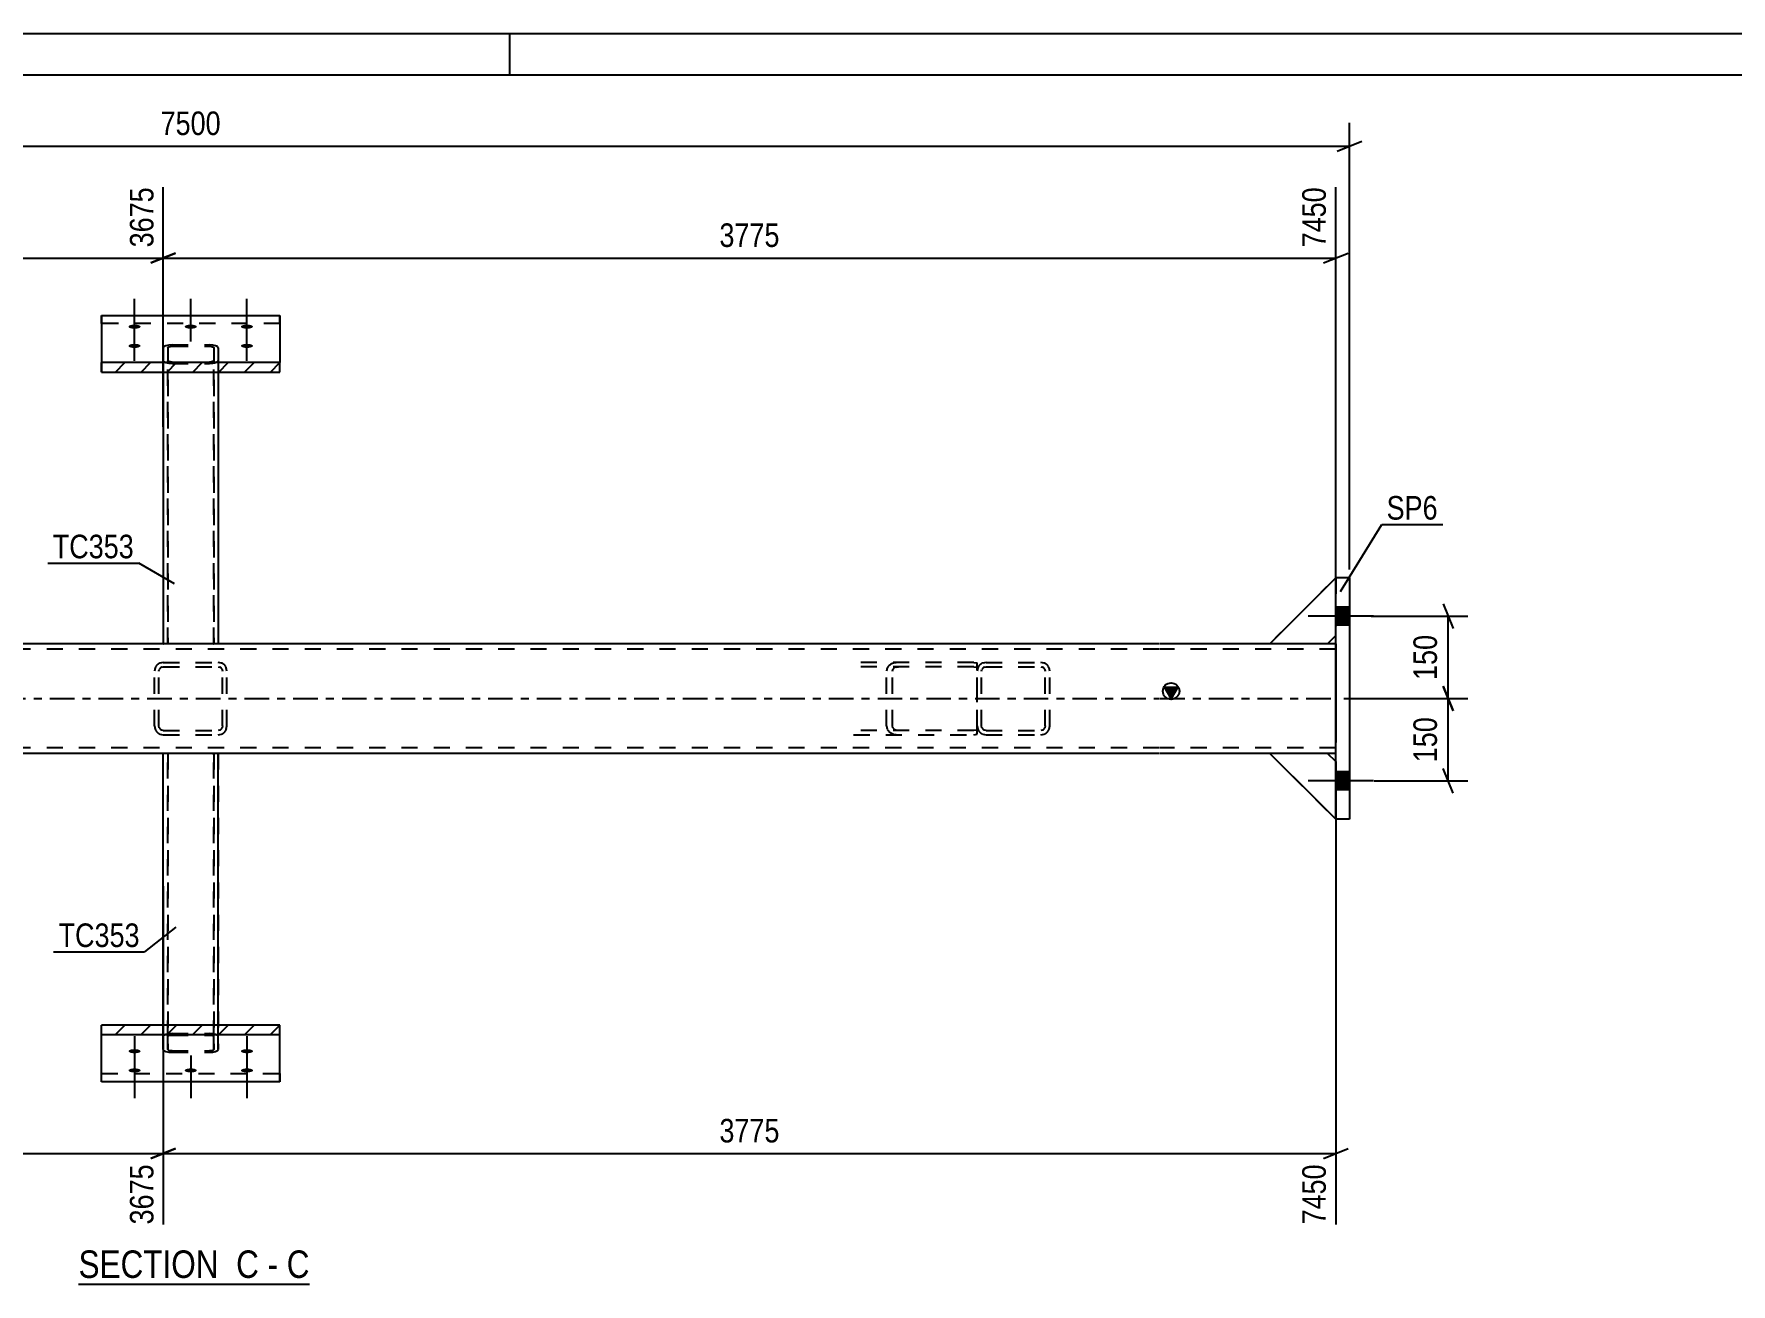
# Model space of a CAD drawing. Header units: millimetres. Extents: x 0 to 841, y 0 to 594.
# Drawn here: x 153.2 to 359.4, y 442.1 to 594 of the extents above; entities that cross this region are included whole.
import ezdxf

# ---------------------------------------------------------------- set-up
doc = ezdxf.new("R2010")
doc.units = ezdxf.units.MM
doc.linetypes.add('DXK_LINE_DOT2', pattern=[3.9198, 1.9599, -1.9599])
doc.linetypes.add('DXK_LINE_DOT3', pattern=[5.9187, 2.979, -0.9799, 0.9799, -0.9799])
doc.styles.add('Arial Narrow', font='ARIALN.TTF', dxfattribs={"height": 0.2})

# ---------------------------------------------------------------- blocks, each defined once
blk = doc.blocks.new('Unknown-761543086-1133')
at = {"color": 5, "linetype": 'Continuous'}
for p, q in [((841, 594), (0, 594)), ((211, 589), (211, 594)), ((836, 589), (5, 589))]:
    blk.add_line(p, q, dxfattribs=at)
blk = doc.blocks.new('Unknown-761543086-19 - 1721')
at = {"color": 6, "linetype": 'Continuous'}
blk.add_line((158.6, 442.05), (186.67, 442.05), dxfattribs=at)
at = {"color": 0, "linetype": 'Continuous'}
for points in [[(176.7, 442.8), (176.7, 446.3), (158.6, 446.3), (158.6, 442.8)], [(180.52, 442.8), (180.52, 446.3), (177.75, 446.3), (177.75, 442.8)], [(182.85, 442.8), (182.85, 446.3), (181.57, 446.3), (181.57, 442.8)], [(186.67, 442.8), (186.67, 446.3), (183.9, 446.3), (183.9, 442.8)]]:
    blk.add_wipeout(points, dxfattribs=at)
at = {"color": 7, "linetype": 'Continuous', "style": 'Arial Narrow'}
for s, p in [('SECTION ', (158.6, 442.8)), ('C', (177.75, 442.8)), ('C', (183.9, 442.8)), ('-', (181.57, 442.8))]:
    blk.add_text(s, height=3.34, dxfattribs=at).set_placement(p)
blk = doc.blocks.new('Part-761543086-1740 - 1721')
at = {"color": 2, "linetype": 'Continuous'}
for p, q in [((311.39, 498.55), (311.39, 527.89)), ((313.06, 527.89), (311.39, 527.89)), ((313.06, 527.89), (313.06, 498.55)), ((313.06, 498.55), (311.39, 498.55))]:
    blk.add_line(p, q, dxfattribs=at)
blk = doc.blocks.new('Part-761543086-1833 - 1721')
at = {"linetype": 'Continuous'}
h = blk.add_hatch(dxfattribs=at)
h.set_pattern_fill('', scale=0.7, style=0, pattern_type=0)
h.set_pattern_definition([(45, (183.0652, 554.0465), (-1.57154, 1.57154), [])])
h.paths.add_polyline_path([(183.07, 552.91), (183.07, 554.05), (161.4, 554.05), (161.4, 552.91)])
at = {"color": 2, "linetype": 'Continuous'}
for p, q in [((161.4, 559.79), (161.4, 554.05)), ((161.4, 559.79), (183.07, 559.79)), ((183.07, 559.79), (183.07, 554.05)), ((161.4, 552.91), (161.4, 554.05)), ((183.07, 554.05), (161.4, 554.05)), ((161.4, 552.91), (183.07, 552.91)), ((183.07, 552.91), (183.07, 554.05))]:
    blk.add_line(p, q, dxfattribs=at)
at = {"color": 7, "linetype": 'DXK_LINE_DOT2'}
for p, q in [((161.4, 558.79), (161.4, 559.79)), ((183.07, 558.79), (183.07, 559.79)), ((183.07, 558.79), (161.4, 558.79)), ((161.4, 554.05), (161.4, 552.91)), ((183.07, 552.91), (183.07, 554.05))]:
    blk.add_line(p, q, dxfattribs=at)
blk = doc.blocks.new('Part-761543086-1828 - 1721')
at = {"color": 2, "linetype": 'Continuous'}
for p, q in [((303.39, 519.89), (311.39, 527.89)), ((310.39, 519.89), (303.39, 519.89)), ((311.39, 520.89), (310.39, 519.89))]:
    blk.add_line(p, q, dxfattribs=at)
at = {"color": 7, "linetype": 'DXK_LINE_DOT2'}
blk.add_line((311.39, 520.89), (311.39, 527.89), dxfattribs=at)
blk = doc.blocks.new('Part-761543086-1763 - 1721')
at = {"color": 7, "linetype": 'DXK_LINE_DOT2'}
for p, q in [((267.91, 516.96), (267.83, 516.55)), ((267.83, 509.89), (267.83, 516.55)), ((268.36, 516.55), (268.4, 516.76)), ((268.36, 509.89), (268.36, 516.55)), ((268.89, 517.62), (268.49, 517.54)), ((268.69, 517.05), (268.89, 517.09)), ((268.89, 517.62), (275.56, 517.62)), ((268.89, 517.09), (275.56, 517.09)), ((275.97, 517.54), (275.56, 517.62)), ((275.56, 517.09), (275.76, 517.05)), ((276.05, 516.76), (276.09, 516.55)), ((276.09, 509.89), (276.09, 516.55)), ((276.63, 516.55), (276.55, 516.96)), ((276.63, 509.89), (276.63, 516.55)), ((267.83, 509.89), (267.91, 509.48)), ((268.4, 509.68), (268.36, 509.89)), ((276.09, 509.89), (276.05, 509.68)), ((276.55, 509.48), (276.63, 509.89)), ((268.49, 508.9), (268.89, 508.82)), ((268.89, 509.35), (268.69, 509.39)), ((268.89, 509.35), (275.56, 509.35)), ((268.89, 508.82), (275.56, 508.82)), ((275.76, 509.39), (275.56, 509.35)), ((275.56, 508.82), (275.97, 508.9))]:
    blk.add_line(p, q, dxfattribs=at)
for centre, radius, start, end in [((268.89, 516.55), 1.07, 112.5, 157.5), ((268.89, 516.55), 0.533, 112.5, 157.5), ((275.56, 516.55), 0.533, 22.5, 67.5), ((275.56, 516.55), 1.07, 22.5, 67.5), ((268.89, 509.89), 0.533, 202.5, 247.5), ((275.56, 509.89), 0.533, 292.5, 337.5), ((268.89, 509.89), 1.07, 202.5, 247.5), ((275.56, 509.89), 1.07, 292.5, 337.5)]:
    blk.add_arc(centre, radius, start, end, dxfattribs=at)
blk = doc.blocks.new('Part-761543086-1778 - 1721')
at = {"color": 2, "linetype": 'Continuous'}
for p, q in [((168.9, 473.53), (168.9, 506.55)), ((175.55, 506.55), (168.92, 506.55)), ((175.57, 473.53), (175.57, 506.55))]:
    blk.add_line(p, q, dxfattribs=at)
at = {"color": 7, "linetype": 'DXK_LINE_DOT2'}
for p, q in [((168.9, 506.55), (168.9, 506.55)), ((168.9, 470.58), (168.9, 506.55)), ((168.92, 506.55), (168.9, 506.55)), ((168.92, 506.55), (168.9, 506.55)), ((169.43, 506.55), (169.43, 506.55)), ((169.44, 472.13), (169.43, 506.55)), ((169.43, 506.55), (169.44, 470.58)), ((169.97, 506.55), (169.97, 506.55)), ((169.97, 506.55), (169.97, 506.55)), ((174.88, 506.55), (174.91, 506.55)), ((174.99, 506.55), (175.03, 506.55)), ((175.03, 506.55), (175.03, 506.55)), ((175.04, 472.13), (175.03, 506.55)), ((175.03, 506.55), (175.04, 470.58)), ((175.57, 506.55), (175.55, 506.55)), ((175.57, 506.55), (175.55, 506.55)), ((175.57, 506.55), (175.57, 506.55)), ((175.57, 506.55), (175.57, 470.58)), ((168.9, 472.13), (168.9, 473.53)), ((169.21, 472.39), (168.98, 472.27)), ((169.56, 472.47), (169.21, 472.39)), ((169.97, 472.5), (169.56, 472.47)), ((169.97, 472.5), (174.5, 472.5)), ((174.91, 472.47), (174.5, 472.5)), ((175.26, 472.39), (174.91, 472.47)), ((175.49, 472.27), (175.26, 472.39)), ((175.57, 472.13), (175.57, 473.53)), ((168.98, 472.27), (168.9, 472.13)), ((168.9, 470.58), (168.9, 472.13)), ((168.9, 470.58), (168.98, 470.44)), ((168.98, 470.44), (169.22, 470.33)), ((169.22, 470.33), (169.56, 470.25)), ((169.44, 472.13), (169.48, 472.2)), ((169.44, 470.58), (169.44, 472.13)), ((169.48, 470.51), (169.44, 470.58)), ((169.48, 472.2), (169.59, 472.26)), ((169.59, 470.45), (169.48, 470.51)), ((169.59, 472.26), (169.77, 472.3)), ((169.77, 470.41), (169.59, 470.45)), ((169.77, 472.3), (169.97, 472.32)), ((169.97, 470.4), (169.77, 470.41)), ((169.97, 472.32), (174.5, 472.32)), ((169.97, 470.4), (174.5, 470.4)), ((174.5, 472.32), (174.71, 472.3)), ((174.71, 470.42), (174.5, 470.4)), ((174.71, 472.3), (174.88, 472.26)), ((174.88, 470.45), (174.71, 470.42)), ((174.88, 472.26), (175, 472.2)), ((175, 470.51), (174.88, 470.45)), ((174.91, 470.25), (175.26, 470.33)), ((175, 472.2), (175.04, 472.13)), ((175.04, 470.58), (175, 470.51)), ((175.04, 470.58), (175.04, 472.13)), ((175.26, 470.33), (175.49, 470.44)), ((175.57, 472.13), (175.49, 472.27)), ((175.49, 470.44), (175.57, 470.58)), ((175.57, 470.58), (175.57, 472.13)), ((169.56, 470.25), (169.97, 470.22)), ((169.97, 470.22), (174.5, 470.22)), ((174.5, 470.22), (174.91, 470.25))]:
    blk.add_line(p, q, dxfattribs=at)
blk = doc.blocks.new('Part-761543086-1832 - 1721')
at = {"color": 7, "linetype": 'DXK_LINE_DOT2'}
for p, q in [((310.39, 506.55), (303.39, 506.55)), ((303.39, 506.55), (311.39, 498.55)), ((311.39, 505.55), (310.39, 506.55)), ((311.39, 498.55), (311.39, 505.55))]:
    blk.add_line(p, q, dxfattribs=at)
blk = doc.blocks.new('Bolt-761543086-1783 - 1721')
at = {"linetype": 'Continuous'}
for points in [[(165.4, 558.17), (165.25, 558.17), (165.1, 558.19), (164.97, 558.22), (164.85, 558.25), (164.76, 558.29), (164.7, 558.34), (164.67, 558.39), (164.67, 558.45), (164.7, 558.5), (164.76, 558.55), (164.85, 558.59), (164.97, 558.62), (165.1, 558.65), (165.25, 558.67), (165.4, 558.67), (165.55, 558.67), (165.7, 558.65), (165.83, 558.62), (165.94, 558.59), (166.03, 558.55), (166.1, 558.5), (166.13, 558.45), (166.13, 558.39), (166.1, 558.34), (166.03, 558.29), (165.94, 558.25), (165.83, 558.22), (165.7, 558.19), (165.55, 558.17)], [(172.23, 558.17), (172.08, 558.17), (171.93, 558.19), (171.8, 558.22), (171.69, 558.25), (171.6, 558.29), (171.53, 558.34), (171.5, 558.39), (171.5, 558.45), (171.53, 558.5), (171.6, 558.55), (171.69, 558.59), (171.8, 558.62), (171.93, 558.65), (172.08, 558.67), (172.23, 558.67), (172.38, 558.67), (172.53, 558.65), (172.66, 558.62), (172.78, 558.59), (172.87, 558.55), (172.93, 558.5), (172.96, 558.45), (172.96, 558.39), (172.93, 558.34), (172.87, 558.29), (172.78, 558.25), (172.66, 558.22), (172.53, 558.19), (172.38, 558.17)], [(179.07, 558.17), (178.91, 558.17), (178.77, 558.19), (178.63, 558.22), (178.52, 558.25), (178.43, 558.29), (178.37, 558.34), (178.34, 558.39), (178.34, 558.45), (178.37, 558.5), (178.43, 558.55), (178.52, 558.59), (178.63, 558.62), (178.77, 558.65), (178.91, 558.67), (179.07, 558.67), (179.22, 558.67), (179.36, 558.65), (179.5, 558.62), (179.61, 558.59), (179.7, 558.55), (179.76, 558.5), (179.79, 558.45), (179.79, 558.39), (179.76, 558.34), (179.7, 558.29), (179.61, 558.25), (179.5, 558.22), (179.36, 558.19), (179.22, 558.17)], [(165.4, 555.83), (165.25, 555.84), (165.1, 555.85), (164.97, 555.88), (164.85, 555.92), (164.76, 555.96), (164.7, 556.01), (164.67, 556.06), (164.67, 556.11), (164.7, 556.16), (164.76, 556.21), (164.85, 556.25), (164.97, 556.29), (165.1, 556.31), (165.25, 556.33), (165.4, 556.33), (165.55, 556.33), (165.7, 556.31), (165.83, 556.29), (165.94, 556.25), (166.03, 556.21), (166.1, 556.16), (166.13, 556.11), (166.13, 556.06), (166.1, 556.01), (166.03, 555.96), (165.94, 555.92), (165.83, 555.88), (165.7, 555.85), (165.55, 555.84)], [(179.07, 555.83), (178.91, 555.84), (178.77, 555.85), (178.63, 555.88), (178.52, 555.92), (178.43, 555.96), (178.37, 556.01), (178.34, 556.06), (178.34, 556.11), (178.37, 556.16), (178.43, 556.21), (178.52, 556.25), (178.63, 556.29), (178.77, 556.31), (178.91, 556.33), (179.07, 556.33), (179.22, 556.33), (179.36, 556.31), (179.5, 556.29), (179.61, 556.25), (179.7, 556.21), (179.76, 556.16), (179.79, 556.11), (179.79, 556.06), (179.76, 556.01), (179.7, 555.96), (179.61, 555.92), (179.5, 555.88), (179.36, 555.85), (179.22, 555.84)]]:
    blk.add_hatch(color=1, dxfattribs=at).paths.add_polyline_path(points)
at = {"color": 1, "linetype": 'Continuous'}
for p, q in [((165.4, 556.6), (165.4, 561.8)), ((172.23, 556.6), (172.23, 561.8)), ((179.07, 556.6), (179.07, 561.8)), ((165.4, 554.27), (165.4, 559.47)), ((179.07, 554.27), (179.07, 559.47))]:
    blk.add_line(p, q, dxfattribs=at)
blk = doc.blocks.new('Bolt-761543086-1786 - 1721')
at = {"linetype": 'Continuous'}
for points in [[(165.4, 470.61), (165.56, 470.6), (165.7, 470.59), (165.83, 470.56), (165.95, 470.52), (166.04, 470.48), (166.1, 470.43), (166.13, 470.38), (166.13, 470.33), (166.1, 470.28), (166.04, 470.23), (165.95, 470.19), (165.83, 470.15), (165.7, 470.13), (165.56, 470.11), (165.4, 470.11), (165.25, 470.11), (165.1, 470.13), (164.97, 470.15), (164.86, 470.19), (164.77, 470.23), (164.71, 470.28), (164.67, 470.33), (164.67, 470.38), (164.71, 470.43), (164.77, 470.48), (164.86, 470.52), (164.97, 470.56), (165.1, 470.59), (165.25, 470.6)], [(179.07, 470.61), (179.22, 470.6), (179.37, 470.59), (179.5, 470.56), (179.61, 470.52), (179.7, 470.48), (179.77, 470.43), (179.8, 470.38), (179.8, 470.33), (179.77, 470.28), (179.7, 470.23), (179.61, 470.19), (179.5, 470.15), (179.37, 470.13), (179.22, 470.11), (179.07, 470.11), (178.92, 470.11), (178.77, 470.13), (178.64, 470.15), (178.52, 470.19), (178.43, 470.23), (178.37, 470.28), (178.34, 470.33), (178.34, 470.38), (178.37, 470.43), (178.43, 470.48), (178.52, 470.52), (178.64, 470.56), (178.77, 470.59), (178.92, 470.6)], [(165.4, 468.27), (165.56, 468.26), (165.7, 468.25), (165.83, 468.22), (165.95, 468.19), (166.04, 468.14), (166.1, 468.1), (166.13, 468.05), (166.13, 467.99), (166.1, 467.94), (166.04, 467.89), (165.95, 467.85), (165.83, 467.82), (165.7, 467.79), (165.56, 467.77), (165.4, 467.77), (165.25, 467.77), (165.1, 467.79), (164.97, 467.82), (164.86, 467.85), (164.77, 467.89), (164.71, 467.94), (164.67, 467.99), (164.67, 468.05), (164.71, 468.1), (164.77, 468.14), (164.86, 468.19), (164.97, 468.22), (165.1, 468.25), (165.25, 468.26)], [(172.24, 468.27), (172.39, 468.26), (172.53, 468.25), (172.67, 468.22), (172.78, 468.19), (172.87, 468.14), (172.93, 468.1), (172.97, 468.05), (172.97, 467.99), (172.93, 467.94), (172.87, 467.89), (172.78, 467.85), (172.67, 467.82), (172.53, 467.79), (172.39, 467.77), (172.24, 467.77), (172.08, 467.77), (171.94, 467.79), (171.81, 467.82), (171.69, 467.85), (171.6, 467.89), (171.54, 467.94), (171.51, 467.99), (171.51, 468.05), (171.54, 468.1), (171.6, 468.14), (171.69, 468.19), (171.81, 468.22), (171.94, 468.25), (172.08, 468.26)], [(179.07, 468.27), (179.22, 468.26), (179.37, 468.25), (179.5, 468.22), (179.61, 468.19), (179.7, 468.14), (179.77, 468.1), (179.8, 468.05), (179.8, 467.99), (179.77, 467.94), (179.7, 467.89), (179.61, 467.85), (179.5, 467.82), (179.37, 467.79), (179.22, 467.77), (179.07, 467.77), (178.92, 467.77), (178.77, 467.79), (178.64, 467.82), (178.52, 467.85), (178.43, 467.89), (178.37, 467.94), (178.34, 467.99), (178.34, 468.05), (178.37, 468.1), (178.43, 468.14), (178.52, 468.19), (178.64, 468.22), (178.77, 468.25), (178.92, 468.26)]]:
    blk.add_hatch(color=1, dxfattribs=at).paths.add_polyline_path(points)
at = {"color": 1, "linetype": 'Continuous'}
for p, q in [((165.4, 472.17), (165.4, 466.97)), ((179.07, 472.17), (179.07, 466.97)), ((165.4, 469.84), (165.4, 464.64)), ((172.24, 469.84), (172.24, 464.64)), ((179.07, 469.84), (179.07, 464.64))]:
    blk.add_line(p, q, dxfattribs=at)
blk = doc.blocks.new('Bolt-761543086-1789 - 1721')
at = {"linetype": 'Continuous'}
for points in [[(311.39, 524.32), (311.39, 522.12), (313.06, 522.12), (313.06, 524.32)], [(311.39, 524.32), (311.39, 522.12), (313.06, 522.12), (313.06, 524.32)], [(311.39, 504.32), (311.39, 502.12), (313.06, 502.12), (313.06, 504.32)], [(311.39, 504.32), (311.39, 502.12), (313.06, 502.12), (313.06, 504.32)]]:
    blk.add_hatch(color=1, dxfattribs=at).paths.add_polyline_path(points)
at = {"color": 1, "linetype": 'Continuous'}
for p, q in [((313.06, 524.32), (311.39, 524.32)), ((313.06, 524.32), (311.39, 524.32)), ((315.99, 523.22), (308.06, 523.22)), ((315.99, 523.22), (308.06, 523.22)), ((313.06, 522.12), (311.39, 522.12)), ((313.06, 522.12), (311.39, 522.12)), ((313.06, 504.32), (311.39, 504.32)), ((313.06, 504.32), (311.39, 504.32)), ((315.99, 503.22), (308.06, 503.22)), ((315.99, 503.22), (308.06, 503.22)), ((313.06, 502.12), (311.39, 502.12)), ((313.06, 502.12), (311.39, 502.12))]:
    blk.add_line(p, q, dxfattribs=at)
blk = doc.blocks.new('Part-761543086-1806 - 1721')
at = {"linetype": 'Continuous'}
blk.add_hatch(color=2, dxfattribs=at).paths.add_polyline_path([(291.39, 513.22), (290.59, 514.62), (292.19, 514.62)])
at = {"color": 2, "linetype": 'Continuous'}
for p, q in [((168.92, 519.89), (54.49, 519.89)), ((289.96, 519.89), (175.55, 519.89)), ((303.39, 519.89), (290.06, 519.89)), ((311.39, 519.89), (310.39, 519.89)), ((311.39, 518.55), (311.39, 507.89)), ((291.39, 513.22), (290.59, 514.62)), ((290.59, 514.62), (292.19, 514.62)), ((292.19, 514.62), (291.39, 513.22)), ((168.92, 506.55), (54.49, 506.55)), ((289.96, 506.55), (175.55, 506.55)), ((303.39, 506.55), (290.06, 506.55)), ((311.39, 506.55), (310.39, 506.55))]:
    blk.add_line(p, q, dxfattribs=at)
at = {"color": 7, "linetype": 'DXK_LINE_DOT2'}
for p, q in [((175.55, 519.89), (168.92, 519.89)), ((310.39, 519.89), (303.39, 519.89)), ((311.39, 519.89), (311.39, 518.55)), ((311.39, 519.89), (311.39, 519.5)), ((289.96, 519.22), (54.49, 519.22)), ((311.39, 519.22), (290.06, 519.22)), ((311.39, 506.55), (311.39, 507.89)), ((289.96, 507.22), (54.49, 507.22)), ((175.55, 506.55), (168.92, 506.55)), ((311.39, 507.22), (290.06, 507.22)), ((310.39, 506.55), (303.39, 506.55))]:
    blk.add_line(p, q, dxfattribs=at)
at = {"color": 7, "linetype": 'DXK_LINE_DOT3'}
for p, q in [((54.49, 513.22), (289.96, 513.22)), ((290.06, 513.22), (311.39, 513.22))]:
    blk.add_line(p, q, dxfattribs=at)
at = {"color": 2, "linetype": 'Continuous'}
blk.add_circle((291.39, 514.12), 1, dxfattribs=at)
blk = doc.blocks.new('Part-761543086-1807 - 1721')
at = {"color": 7, "linetype": 'DXK_LINE_DOT2'}
for p, q in [((167.91, 516.96), (167.83, 516.55)), ((167.83, 509.89), (167.83, 516.55)), ((168.37, 516.55), (168.41, 516.76)), ((168.37, 509.89), (168.37, 516.55)), ((168.9, 517.62), (168.49, 517.54)), ((168.7, 517.05), (168.9, 517.09)), ((168.9, 517.62), (175.57, 517.62)), ((168.9, 517.09), (175.57, 517.09)), ((175.97, 517.54), (175.57, 517.62)), ((175.57, 517.09), (175.77, 517.05)), ((176.06, 516.76), (176.1, 516.55)), ((176.1, 509.89), (176.1, 516.55)), ((176.63, 516.55), (176.55, 516.96)), ((176.63, 509.89), (176.63, 516.55)), ((167.83, 509.89), (167.91, 509.48)), ((168.41, 509.68), (168.37, 509.89)), ((176.1, 509.89), (176.06, 509.68)), ((176.55, 509.48), (176.63, 509.89)), ((168.49, 508.9), (168.9, 508.82)), ((168.9, 509.35), (168.7, 509.39)), ((168.9, 509.35), (175.57, 509.35)), ((168.9, 508.82), (175.57, 508.82)), ((175.77, 509.39), (175.57, 509.35)), ((175.57, 508.82), (175.97, 508.9))]:
    blk.add_line(p, q, dxfattribs=at)
for centre, radius, start, end in [((168.9, 516.55), 1.07, 112.5, 157.5), ((168.9, 516.55), 0.533, 112.5, 157.5), ((175.57, 516.55), 0.533, 22.5, 67.5), ((175.57, 516.55), 1.07, 22.5, 67.5), ((168.9, 509.89), 0.533, 202.5, 247.5), ((175.57, 509.89), 0.533, 292.5, 337.5), ((168.9, 509.89), 1.07, 202.5, 247.5), ((175.57, 509.89), 1.07, 292.5, 337.5)]:
    blk.add_arc(centre, radius, start, end, dxfattribs=at)
blk = doc.blocks.new('Part-761543086-1808 - 1721')
at = {"color": 7, "linetype": 'DXK_LINE_DOT2'}
for p, q in [((267.4, 517.62), (252.79, 517.62)), ((267.4, 517.09), (252.79, 517.09)), ((256.89, 516.96), (256.78, 516.55)), ((256.78, 509.89), (256.78, 516.55)), ((257.51, 516.55), (257.57, 516.76)), ((257.51, 509.89), (257.51, 516.55)), ((258.25, 517.62), (257.69, 517.54)), ((257.97, 517.05), (258.25, 517.09)), ((267.4, 517.62), (267.83, 517.56)), ((267.4, 517.09), (267.68, 517.05)), ((267.68, 517.05), (267.83, 516.97)), ((267.83, 508.88), (267.83, 517.56)), ((256.78, 509.89), (256.89, 509.48)), ((257.57, 509.68), (257.51, 509.89)), ((267.4, 509.35), (252.79, 509.35)), ((252.79, 508.82), (267.4, 508.82)), ((257.69, 508.9), (258.25, 508.82)), ((258.25, 509.35), (257.97, 509.39)), ((267.68, 509.39), (267.4, 509.35)), ((267.4, 508.82), (267.83, 508.88)), ((267.83, 509.47), (267.68, 509.39))]:
    blk.add_line(p, q, dxfattribs=at)
for centre, radius, start, end in [((258.02, 516.24), 1.34, 104.5547, 147.5895), ((258.13, 516.4), 0.668, 104.5547, 147.5895), ((258.13, 510.04), 0.668, 212.4105, 255.4453), ((258.02, 510.19), 1.34, 212.4105, 255.4453)]:
    blk.add_arc(centre, radius, start, end, dxfattribs=at)
blk = doc.blocks.new('Part-761543086-1827 - 1721')
at = {"color": 7, "linetype": 'DXK_LINE_DOT2'}
for p, q in [((303.39, 519.89), (311.39, 527.89)), ((311.39, 527.89), (311.39, 520.89)), ((310.39, 519.89), (303.39, 519.89)), ((311.39, 520.89), (310.39, 519.89))]:
    blk.add_line(p, q, dxfattribs=at)
blk = doc.blocks.new('Part-761543086-1829 - 1721')
at = {"color": 7, "linetype": 'DXK_LINE_DOT2'}
for p, q in [((303.39, 519.89), (311.39, 527.89)), ((311.39, 527.89), (311.39, 520.89)), ((310.39, 519.89), (303.39, 519.89)), ((311.39, 520.89), (310.39, 519.89))]:
    blk.add_line(p, q, dxfattribs=at)
blk = doc.blocks.new('Part-761543086-1830 - 1721')
at = {"color": 7, "linetype": 'DXK_LINE_DOT2'}
for p, q in [((310.39, 506.55), (303.39, 506.55)), ((303.39, 506.55), (311.39, 498.55)), ((311.39, 505.55), (310.39, 506.55)), ((311.39, 498.55), (311.39, 505.55))]:
    blk.add_line(p, q, dxfattribs=at)
blk = doc.blocks.new('Part-761543086-1831 - 1721')
at = {"color": 2, "linetype": 'Continuous'}
for p, q in [((310.39, 506.55), (303.39, 506.55)), ((303.39, 506.55), (311.39, 498.55)), ((311.39, 505.55), (310.39, 506.55))]:
    blk.add_line(p, q, dxfattribs=at)
at = {"color": 7, "linetype": 'DXK_LINE_DOT2'}
blk.add_line((311.39, 498.55), (311.39, 505.55), dxfattribs=at)
blk = doc.blocks.new('Part-761543086-1836 - 1721')
at = {"linetype": 'Continuous'}
h = blk.add_hatch(dxfattribs=at)
h.set_pattern_fill('', scale=0.7, style=0, pattern_type=0)
h.set_pattern_definition([(45, (183.0692, 473.5287), (-1.57154, 1.57154), [])])
h.paths.add_polyline_path([(183.07, 472.39), (183.07, 473.53), (161.4, 473.53), (161.4, 472.39)])
at = {"color": 7, "linetype": 'DXK_LINE_DOT2'}
for p, q in [((161.4, 472.39), (161.4, 473.53)), ((183.07, 472.39), (183.07, 473.53)), ((161.4, 466.65), (161.4, 467.65)), ((161.4, 467.65), (183.07, 467.65)), ((183.07, 467.65), (183.07, 466.65))]:
    blk.add_line(p, q, dxfattribs=at)
at = {"color": 2, "linetype": 'Continuous'}
for p, q in [((161.4, 472.39), (161.4, 473.53)), ((183.07, 473.53), (161.4, 473.53)), ((161.4, 466.65), (161.4, 472.39)), ((161.4, 472.39), (183.07, 472.39)), ((183.07, 472.39), (183.07, 473.53)), ((183.07, 466.65), (183.07, 472.39)), ((183.07, 466.65), (161.4, 466.65))]:
    blk.add_line(p, q, dxfattribs=at)
blk = doc.blocks.new('Part-761543086-1842 - 1721')
at = {"color": 7, "linetype": 'DXK_LINE_DOT2'}
for p, q in [((168.98, 556), (168.9, 555.86)), ((168.9, 555.86), (168.9, 554.05)), ((168.9, 555.86), (168.9, 519.89)), ((169.21, 556.11), (168.98, 556)), ((169.56, 556.19), (169.21, 556.11)), ((169.43, 555.86), (169.47, 555.93)), ((169.43, 555.86), (169.43, 554.05)), ((169.43, 555.86), (169.43, 519.89)), ((169.47, 555.93), (169.59, 555.98)), ((169.97, 556.22), (169.56, 556.19)), ((169.59, 555.98), (169.76, 556.02)), ((169.76, 556.02), (169.97, 556.04)), ((169.97, 556.22), (174.5, 556.22)), ((169.97, 556.04), (174.5, 556.04)), ((174.91, 556.19), (174.5, 556.22)), ((174.5, 556.04), (174.7, 556.02)), ((174.7, 556.02), (174.88, 555.98)), ((174.88, 555.98), (174.99, 555.93)), ((175.25, 556.11), (174.91, 556.19)), ((174.99, 555.93), (175.03, 555.86)), ((175.03, 555.86), (175.03, 554)), ((175.03, 555.86), (175.03, 519.89)), ((175.48, 556), (175.25, 556.11)), ((175.57, 555.86), (175.48, 556)), ((175.57, 555.86), (175.57, 554.05)), ((175.57, 555.86), (175.57, 519.89)), ((168.9, 554.31), (168.98, 554.17)), ((168.9, 554.05), (168.9, 552.91)), ((168.98, 554.17), (169.21, 554.05)), ((169.21, 554.05), (169.56, 553.97)), ((169.47, 554.24), (169.43, 554.31)), ((169.43, 519.89), (169.43, 554.05)), ((169.59, 554.18), (169.47, 554.24)), ((169.56, 553.97), (169.97, 553.94)), ((169.76, 554.14), (169.59, 554.18)), ((169.97, 554.12), (169.76, 554.14)), ((169.97, 554.12), (174.5, 554.12)), ((169.97, 553.94), (174.5, 553.94)), ((174.7, 554.14), (174.5, 554.12)), ((174.5, 553.94), (174.91, 553.97)), ((174.88, 554.18), (174.7, 554.14)), ((174.99, 554.24), (174.88, 554.18)), ((174.91, 553.97), (175.25, 554.05)), ((175.03, 554.31), (174.99, 554.24)), ((175.03, 519.89), (175.03, 554)), ((175.25, 554.05), (175.48, 554.17)), ((175.48, 554.17), (175.57, 554.31)), ((175.57, 554.05), (175.57, 552.91)), ((168.9, 519.89), (168.9, 519.89)), ((168.9, 519.89), (168.92, 519.89)), ((168.92, 519.89), (168.9, 519.89)), ((169.43, 519.89), (169.43, 519.89)), ((174.5, 519.89), (174.5, 519.89)), ((174.5, 519.89), (174.5, 519.89)), ((175.25, 519.89), (174.91, 519.89)), ((174.99, 519.89), (175.03, 519.89)), ((175.03, 519.89), (175.03, 519.89)), ((175.55, 519.89), (175.57, 519.89)), ((175.57, 519.89), (175.55, 519.89)), ((175.57, 519.89), (175.57, 519.89))]:
    blk.add_line(p, q, dxfattribs=at)
at = {"color": 2, "linetype": 'Continuous'}
for p, q in [((168.9, 552.91), (168.9, 519.89)), ((175.57, 552.91), (175.57, 519.89)), ((174.91, 519.89), (168.92, 519.89)), ((175.48, 519.89), (174.91, 519.89)), ((175.55, 519.89), (175.48, 519.89))]:
    blk.add_line(p, q, dxfattribs=at)
blk = doc.blocks.new('StraightDimension-761543086-1913 - 1721')
at = {"color": 7, "linetype": 'Continuous'}
for p, q in [((168.9, 546.26), (168.9, 575.37)), ((311.39, 520.89), (311.39, 575.37)), ((170.4, 567.36), (167.4, 566.16)), ((309.89, 566.16), (312.89, 567.36)), ((168.9, 566.76), (311.39, 566.76))]:
    blk.add_line(p, q, dxfattribs=at)
at = {"color": 0, "linetype": 'Continuous'}
blk.add_wipeout([(310.79, 575.97), (306.59, 575.97), (306.59, 567.46), (310.79, 567.46)], dxfattribs=at)
at = {"color": 0}
blk.add_wipeout([(244.4, 567.51), (244.4, 571.71), (235.89, 571.71), (235.89, 567.51)], dxfattribs=at)
at = {"color": 3, "linetype": 'Continuous', "style": 'Arial Narrow'}
blk.add_text('7450', height=2.863, rotation=90.0002, dxfattribs=at).set_placement((310.19, 568.06))
at = {"color": 3, "style": 'Arial Narrow'}
blk.add_text('3775', height=2.863, dxfattribs=at).set_placement((236.49, 568.11))
blk = doc.blocks.new('StraightDimension-761543086-1853 - 1721')
at = {"color": 7, "linetype": 'Continuous'}
for p, q in [((324.45, 514.72), (325.65, 511.72)), ((312.39, 513.22), (327.45, 513.22)), ((325.05, 503.22), (325.05, 513.22)), ((325.65, 501.72), (324.45, 504.72)), ((316.05, 503.22), (327.45, 503.22))]:
    blk.add_line(p, q, dxfattribs=at)
at = {"color": 0}
blk.add_wipeout([(324.3, 511.56), (320.1, 511.56), (320.1, 504.88), (324.3, 504.88)], dxfattribs=at)
at = {"color": 3, "style": 'Arial Narrow'}
blk.add_text('150', height=2.863, rotation=90.0002, dxfattribs=at).set_placement((323.7, 505.48))
blk = doc.blocks.new('StraightDimension-761543086-1934 - 1721')
at = {"color": 7, "linetype": 'Continuous'}
for p, q in [((311.39, 505.55), (311.39, 449.3)), ((168.9, 490.42), (168.9, 449.3)), ((170.4, 458.52), (167.4, 457.32)), ((168.9, 457.92), (311.39, 457.92)), ((309.89, 457.32), (312.89, 458.52))]:
    blk.add_line(p, q, dxfattribs=at)
at = {"color": 0}
blk.add_wipeout([(244.4, 458.67), (244.4, 462.87), (235.89, 462.87), (235.89, 458.67)], dxfattribs=at)
at = {"color": 0, "linetype": 'Continuous'}
blk.add_wipeout([(310.79, 457.22), (306.59, 457.22), (306.59, 448.7), (310.79, 448.7)], dxfattribs=at)
at = {"color": 3, "style": 'Arial Narrow'}
blk.add_text('3775', height=2.863, dxfattribs=at).set_placement((236.49, 459.27))
at = {"color": 3, "linetype": 'Continuous', "style": 'Arial Narrow'}
blk.add_text('7450', height=2.863, rotation=90.0002, dxfattribs=at).set_placement((310.19, 449.3))
blk = doc.blocks.new('StraightDimension-761543086-1895 - 1721')
at = {"color": 7, "linetype": 'Continuous'}
for p, q in [((313.06, 528.89), (313.06, 583.21)), ((31.39, 580.36), (313.06, 580.36)), ((311.56, 579.76), (314.56, 580.96))]:
    blk.add_line(p, q, dxfattribs=at)
at = {"color": 0}
blk.add_wipeout([(176.48, 581.11), (176.48, 585.31), (167.97, 585.31), (167.97, 581.11)], dxfattribs=at)
at = {"color": 3, "style": 'Arial Narrow'}
blk.add_text('7500', height=2.863, dxfattribs=at).set_placement((168.57, 581.71))
blk = doc.blocks.new('StraightDimension-761543086-1944 - 1721')
at = {"color": 7, "linetype": 'Continuous'}
for p, q in [((33.06, 505.55), (33.06, 454.79)), ((168.9, 490.42), (168.9, 449.3)), ((34.56, 458.52), (31.56, 457.32)), ((33.06, 457.92), (168.9, 457.92)), ((167.4, 457.32), (170.4, 458.52))]:
    blk.add_line(p, q, dxfattribs=at)
at = {"color": 0}
blk.add_wipeout([(105.24, 458.67), (105.24, 462.87), (96.72, 462.87), (96.72, 458.67)], dxfattribs=at)
at = {"color": 0, "linetype": 'Continuous'}
for points in [[(32.46, 457.22), (28.26, 457.22), (28.26, 454.19), (32.46, 454.19)], [(168.3, 457.22), (164.1, 457.22), (164.1, 448.7), (168.3, 448.7)]]:
    blk.add_wipeout(points, dxfattribs=at)
at = {"color": 3, "style": 'Arial Narrow'}
blk.add_text('3675', height=2.863, dxfattribs=at).set_placement((97.32, 459.27))
at = {"color": 3, "linetype": 'Continuous', "style": 'Arial Narrow'}
for s, height, p in [('0', 2.86, (31.86, 454.79)), ('3675', 2.863, (167.7, 449.3))]:
    blk.add_text(s, height=height, rotation=90.0002, dxfattribs=at).set_placement(p)
blk = doc.blocks.new('StraightDimension-761543086-1862 - 1721')
at = {"color": 7, "linetype": 'Continuous'}
for p, q in [((324.45, 524.72), (325.65, 521.72)), ((315.69, 523.22), (327.45, 523.22)), ((325.05, 513.22), (325.05, 523.22)), ((325.65, 511.72), (324.45, 514.72)), ((312.39, 513.22), (327.45, 513.22))]:
    blk.add_line(p, q, dxfattribs=at)
at = {"color": 0}
blk.add_wipeout([(324.3, 521.56), (320.1, 521.56), (320.1, 514.88), (324.3, 514.88)], dxfattribs=at)
at = {"color": 3, "style": 'Arial Narrow'}
blk.add_text('150', height=2.863, rotation=90.0002, dxfattribs=at).set_placement((323.7, 515.48))
blk = doc.blocks.new('StraightDimension-761543086-1923 - 1721')
at = {"color": 7, "linetype": 'Continuous'}
for p, q in [((168.9, 546.26), (168.9, 575.37)), ((33.06, 520.89), (33.06, 569.89)), ((34.56, 567.36), (31.56, 566.16)), ((167.4, 566.16), (170.4, 567.36)), ((33.06, 566.76), (168.9, 566.76))]:
    blk.add_line(p, q, dxfattribs=at)
at = {"color": 0, "linetype": 'Continuous'}
for points in [[(168.3, 575.97), (164.1, 575.97), (164.1, 567.46), (168.3, 567.46)], [(32.46, 570.49), (28.26, 570.49), (28.26, 567.46), (32.46, 567.46)]]:
    blk.add_wipeout(points, dxfattribs=at)
at = {"color": 0}
blk.add_wipeout([(105.24, 567.51), (105.24, 571.71), (96.72, 571.71), (96.72, 567.51)], dxfattribs=at)
at = {"color": 3, "linetype": 'Continuous', "style": 'Arial Narrow'}
for s, height, p in [('3675', 2.863, (167.7, 568.06)), ('0', 2.86, (31.86, 568.06))]:
    blk.add_text(s, height=height, rotation=90.0002, dxfattribs=at).set_placement(p)
at = {"color": 3, "style": 'Arial Narrow'}
blk.add_text('3675', height=2.863, dxfattribs=at).set_placement((97.32, 568.11))
blk = doc.blocks.new('Mark-761543086-1736 - 1721')
at = {"color": 0}
blk.add_wipeout([(323.8, 534.97), (323.8, 537.97), (317.58, 537.97), (317.58, 534.97)], dxfattribs=at)
blk.add_wipeout([(323.8, 534.97), (323.8, 537.97), (317.58, 537.97), (317.58, 534.97)], dxfattribs=at)
at = {"color": 30, "linetype": 'Continuous'}
for p, q in [((311.98, 526.22), (316.98, 534.37)), ((316.98, 534.37), (324.4, 534.37))]:
    blk.add_line(p, q, dxfattribs=at)
at = {"color": 3, "style": 'Arial Narrow'}
blk.add_text('SP6', height=2.863, dxfattribs=at).set_placement((317.58, 534.97))
blk = doc.blocks.new('Mark-761543086-1774 - 1721')
at = {"color": 0}
blk.add_wipeout([(166.03, 483.02), (166.03, 486.02), (156.17, 486.02), (156.17, 483.02)], dxfattribs=at)
blk.add_wipeout([(166.03, 483.02), (166.03, 486.02), (156.17, 486.02), (156.17, 483.02)], dxfattribs=at)
at = {"color": 30, "linetype": 'Continuous'}
for p in [(170.44, 485.44), (155.57, 482.42)]:
    blk.add_line(p, (166.63, 482.42), dxfattribs=at)
at = {"color": 3, "style": 'Arial Narrow'}
blk.add_text('TC353', height=2.863, dxfattribs=at).set_placement((156.17, 483.02))
blk = doc.blocks.new('Mark-761543086-1838 - 1721')
at = {"color": 0}
blk.add_wipeout([(165.32, 530.27), (165.32, 533.27), (155.46, 533.27), (155.46, 530.27)], dxfattribs=at)
blk.add_wipeout([(165.32, 530.27), (165.32, 533.27), (155.46, 533.27), (155.46, 530.27)], dxfattribs=at)
at = {"color": 30, "linetype": 'Continuous'}
for p in [(154.86, 529.67), (170.25, 527.17)]:
    blk.add_line(p, (165.92, 529.67), dxfattribs=at)
at = {"color": 3, "style": 'Arial Narrow'}
blk.add_text('TC353', height=2.863, dxfattribs=at).set_placement((155.46, 530.27))

msp = doc.modelspace()

# ---------------------------------------------------------------- block references
for name in ['Unknown-761543086-1133', 'Bolt-761543086-1783 - 1721', 'Part-761543086-1833 - 1721', 'Part-761543086-1842 - 1721', 'Part-761543086-1828 - 1721', 'Part-761543086-1827 - 1721', 'Part-761543086-1829 - 1721', 'Part-761543086-1740 - 1721', 'Bolt-761543086-1789 - 1721', 'Part-761543086-1806 - 1721', 'Part-761543086-1807 - 1721', 'Part-761543086-1808 - 1721', 'Part-761543086-1763 - 1721', 'Part-761543086-1778 - 1721', 'Part-761543086-1832 - 1721', 'Part-761543086-1830 - 1721', 'Part-761543086-1831 - 1721', 'Part-761543086-1836 - 1721', 'Bolt-761543086-1786 - 1721']:
    msp.add_blockref(name, (0, 0))

# ---------------------------------------------------------------- next in the draw order: block references
for name in ['StraightDimension-761543086-1913 - 1721', 'StraightDimension-761543086-1853 - 1721', 'Unknown-761543086-19 - 1721']:
    msp.add_blockref(name, (0, 0))

# ---------------------------------------------------------------- next in the draw order: block references
for name in ['StraightDimension-761543086-1895 - 1721', 'StraightDimension-761543086-1862 - 1721', 'StraightDimension-761543086-1934 - 1721']:
    msp.add_blockref(name, (0, 0))

# ---------------------------------------------------------------- next in the draw order: block references
for name in ['StraightDimension-761543086-1923 - 1721', 'Mark-761543086-1736 - 1721', 'StraightDimension-761543086-1944 - 1721']:
    msp.add_blockref(name, (0, 0))

# ---------------------------------------------------------------- next in the draw order: block references
for name in ['Mark-761543086-1838 - 1721', 'Mark-761543086-1774 - 1721']:
    msp.add_blockref(name, (0, 0))

doc.saveas('drawing.dxf')
